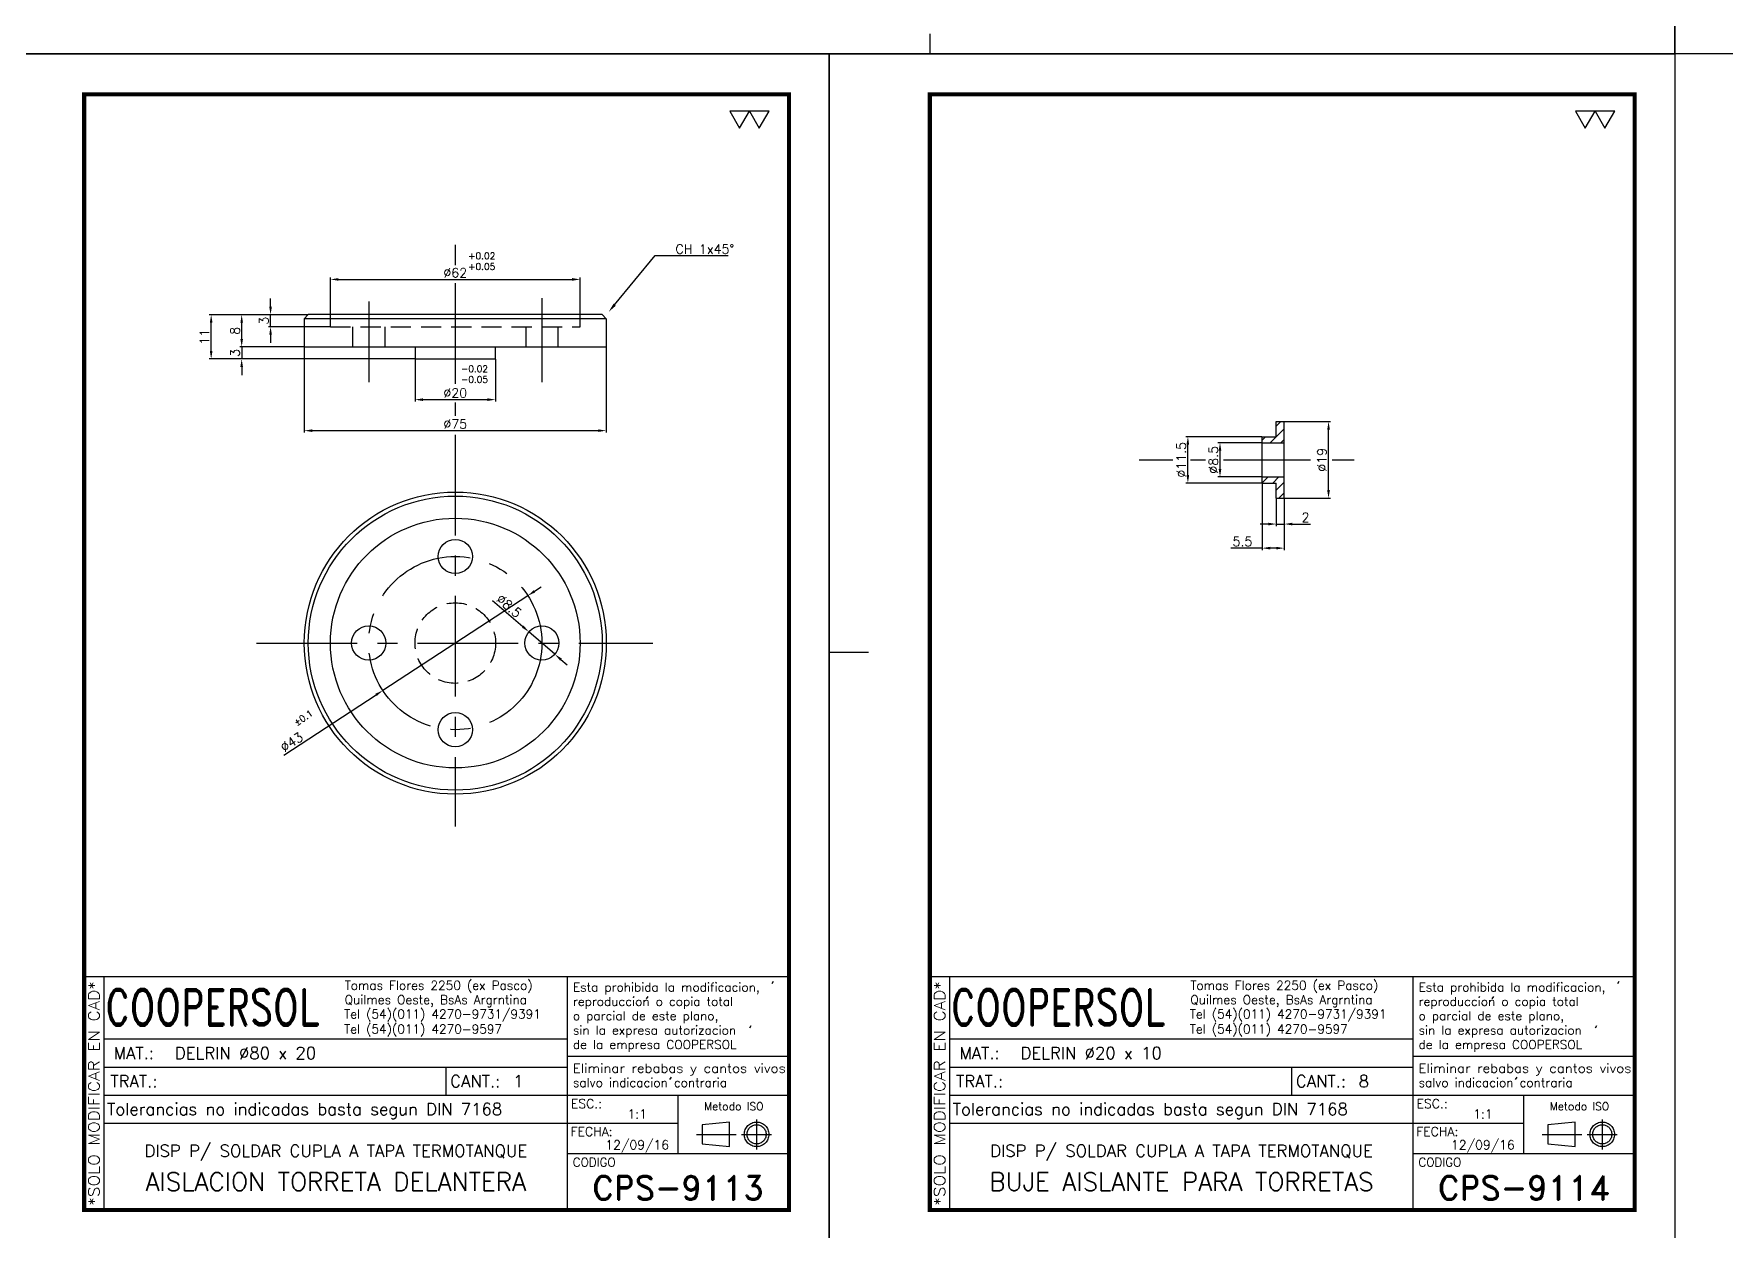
# Model space of a CAD drawing. Extents: x -21308 to -16735, y 11657 to 13517.
# Drawn here: x -20245.5 to -19825.5, y 12526.4 to 12823.4 of the extents above; entities that cross this region are included whole.
import ezdxf
from ezdxf import colors
from ezdxf.entities.mleader import LeaderData, LeaderLine
from ezdxf.enums import TextEntityAlignment as Align
from ezdxf.math import Vec2, Vec3

# ---------------------------------------------------------------- set-up
doc = ezdxf.new("R2010")
doc.units = 0
doc.header["$LTSCALE"] = 20
doc.header["$MEASUREMENT"] = 0
doc.linetypes.add('CENTER', pattern=[2, 1.25, -0.25, 0.25, -0.25])
doc.linetypes.add('HIDDEN', pattern=[0.375, 0.25, -0.125])
doc.layers.get('0').update_dxf_attribs({"linetype": 'CONTINUOUS'})
doc.layers.get('DEFPOINTS').update_dxf_attribs({"linetype": 'CONTINUOUS'})
for name, color, linetype in [('0-CO', 3, 'CONTINUOUS'), ('1', 1, 'CENTER'), ('CL', 1, 'CENTER'), ('CO', 3, 'CONTINUOUS'), ('OC', 1, 'HIDDEN'), ('RY', 5, 'CONTINUOUS')]:
    doc.layers.add(name, color=color, linetype=linetype)
doc.styles.add('ROMAND', font='ROMAND')
doc.styles.add('ROMANS', font='ROMANS.SHX')
doc.dimstyles.new('1', dxfattribs={"dimtxt": 2.3, "dimasz": 2, "dimexe": 0.5, "dimexo": 0.0625, "dimgap": 0.5, "dimtad": 1, "dimdec": 4, "dimdsep": 46, "dimtxsty": 'ROMANS', "dimcen": -2, "dimclrt": 7, "dimadec": 0, "dimazin": 0, "dimtfac": 0.869565, "dimtdec": 4, "dimtmove": 0, "dimatfit": 3, "dimfxl": 1, "dimtolj": 1, "dimarcsym": 0})

# ---------------------------------------------------------------- blocks, each defined once
blk = doc.blocks.new('A3G')
for p, q in [((235, 292), (235, 297)), ((0, 148.5), (9.75, 148.5)), ((235, 5), (235, 0))]:
    blk.add_line(p, q)
blk.add_lwpolyline([(0, 297), (420, 297), (420, 0), (0, 0)], close=True)
at = {"const_width": 1}
blk.add_lwpolyline([(25, 287), (410, 287), (410, 10), (25, 10)], close=True, dxfattribs=at)
blk = doc.blocks.new('A4G')
blk.add_line((0, 148.5), (9.75, 148.5))
blk.add_lwpolyline([(0, 297), (210, 297), (210, 0), (0, 0)], close=True)
at = {"const_width": 1}
blk.add_lwpolyline([(25, 287), (200, 287), (200, 10), (25, 10)], close=True, dxfattribs=at)
blk = doc.blocks.new('*D262')
at = {"layer": 'CO', "color": 0, "lineweight": -2}
for p, q in [((-20186.72, 12755.7), (-20186.72, 12757.7)), ((-20177.41, 12753.7), (-20187.22, 12753.7)), ((-20186.72, 12750.7), (-20186.72, 12753.7)), ((-20171.91, 12750.7), (-20187.22, 12750.7)), ((-20186.72, 12748.7), (-20186.72, 12746.7))]:
    blk.add_line(p, q, dxfattribs=at)
at = {"layer": 'CO', "color": 0}
for points in [[(-20187.05, 12755.7), (-20186.39, 12755.7), (-20186.72, 12753.7)], [(-20187.05, 12748.7), (-20186.39, 12748.7), (-20186.72, 12750.7)]]:
    blk.add_solid(points, dxfattribs=at)
at = {"layer": 'DEFPOINTS', "color": 0}
for p in [(-20186.72, 12753.7), (-20177.35, 12753.7), (-20171.85, 12750.7)]:
    blk.add_point(p, dxfattribs=at)
at = {"layer": 'CO', "color": 7, "insert": (-20188.37, 12752.2), "char_height": 2.3, "attachment_point": 5, "rotation": 90, "style": 'ROMANS'}
blk.add_mtext('\\A1;3', dxfattribs=at)
blk = doc.blocks.new('*D263')
at = {"layer": 'CO', "color": 0, "lineweight": -2}
for p, q in [((-20177.41, 12753.7), (-20194.39, 12753.7)), ((-20193.89, 12747.7), (-20193.89, 12751.7)), ((-20178.41, 12745.7), (-20194.39, 12745.7))]:
    blk.add_line(p, q, dxfattribs=at)
at = {"layer": 'CO', "color": 0}
for points in [[(-20194.22, 12751.7), (-20193.56, 12751.7), (-20193.89, 12753.7)], [(-20194.22, 12747.7), (-20193.56, 12747.7), (-20193.89, 12745.7)]]:
    blk.add_solid(points, dxfattribs=at)
at = {"layer": 'DEFPOINTS', "color": 0}
for p in [(-20193.89, 12753.7), (-20177.35, 12753.7), (-20178.35, 12745.7)]:
    blk.add_point(p, dxfattribs=at)
at = {"layer": 'CO', "color": 7, "insert": (-20195.54, 12749.7), "char_height": 2.3, "attachment_point": 5, "rotation": 90, "style": 'ROMANS'}
blk.add_mtext('\\A1;8', dxfattribs=at)
blk = doc.blocks.new('*D264')
at = {"layer": 'CO', "color": 0, "lineweight": -2}
for p, q in [((-20193.89, 12747.7), (-20193.89, 12749.7)), ((-20178.41, 12745.7), (-20194.39, 12745.7)), ((-20193.89, 12745.7), (-20193.89, 12742.7)), ((-20150.91, 12742.7), (-20194.39, 12742.7)), ((-20193.89, 12740.7), (-20193.89, 12738.7))]:
    blk.add_line(p, q, dxfattribs=at)
at = {"layer": 'CO', "color": 0}
for points in [[(-20194.22, 12747.7), (-20193.56, 12747.7), (-20193.89, 12745.7)], [(-20194.22, 12740.7), (-20193.56, 12740.7), (-20193.89, 12742.7)]]:
    blk.add_solid(points, dxfattribs=at)
at = {"layer": 'DEFPOINTS', "color": 0}
for p in [(-20178.35, 12745.7), (-20193.89, 12742.7), (-20150.85, 12742.7)]:
    blk.add_point(p, dxfattribs=at)
at = {"layer": 'CO', "color": 7, "insert": (-20195.54, 12744.2), "char_height": 2.3, "attachment_point": 5, "rotation": 90, "style": 'ROMANS'}
blk.add_mtext('\\A1;3', dxfattribs=at)
blk = doc.blocks.new('*D265')
at = {"layer": 'CO', "color": 0, "lineweight": -2}
for p, q in [((-20177.41, 12753.7), (-20201.97, 12753.7)), ((-20201.47, 12744.7), (-20201.47, 12751.7)), ((-20150.91, 12742.7), (-20201.97, 12742.7))]:
    blk.add_line(p, q, dxfattribs=at)
at = {"layer": 'CO', "color": 0}
for points in [[(-20201.8, 12751.7), (-20201.13, 12751.7), (-20201.47, 12753.7)], [(-20201.8, 12744.7), (-20201.13, 12744.7), (-20201.47, 12742.7)]]:
    blk.add_solid(points, dxfattribs=at)
at = {"layer": 'DEFPOINTS', "color": 0}
for p in [(-20201.47, 12753.7), (-20177.35, 12753.7), (-20150.85, 12742.7)]:
    blk.add_point(p, dxfattribs=at)
at = {"layer": 'CO', "color": 7, "insert": (-20203.12, 12748.2), "char_height": 2.3, "attachment_point": 5, "rotation": 90, "style": 'ROMANS'}
blk.add_mtext('\\A1;11', dxfattribs=at)
blk = doc.blocks.new('*D266')
at = {"layer": 'CO', "color": 0, "lineweight": -2}
for p, q in [((-20150.85, 12742.64), (-20150.85, 12732.11)), ((-20130.85, 12742.64), (-20130.85, 12732.11)), ((-20148.85, 12732.61), (-20132.85, 12732.61))]:
    blk.add_line(p, q, dxfattribs=at)
at = {"layer": 'CO', "color": 0}
for points in [[(-20148.85, 12732.94), (-20148.85, 12732.27), (-20150.85, 12732.61)], [(-20132.85, 12732.94), (-20132.85, 12732.27), (-20130.85, 12732.61)]]:
    blk.add_solid(points, dxfattribs=at)
at = {"layer": 'DEFPOINTS', "color": 0}
for p in [(-20150.85, 12742.7), (-20130.85, 12742.7), (-20130.85, 12732.61)]:
    blk.add_point(p, dxfattribs=at)
at = {"layer": 'CO', "color": 7, "insert": (-20140.85, 12734.26), "char_height": 2.3, "attachment_point": 5, "style": 'ROMANS'}
blk.add_mtext('\\A1;%%C20', dxfattribs=at)
blk = doc.blocks.new('*D267')
at = {"layer": 'CO', "color": 0, "lineweight": -2}
for p, q in [((-20178.35, 12745.64), (-20178.35, 12724.41)), ((-20103.35, 12745.64), (-20103.35, 12724.41)), ((-20176.35, 12724.91), (-20105.35, 12724.91))]:
    blk.add_line(p, q, dxfattribs=at)
at = {"layer": 'CO', "color": 0}
for points in [[(-20176.35, 12725.24), (-20176.35, 12724.58), (-20178.35, 12724.91)], [(-20105.35, 12725.24), (-20105.35, 12724.58), (-20103.35, 12724.91)]]:
    blk.add_solid(points, dxfattribs=at)
at = {"layer": 'DEFPOINTS', "color": 0}
for p in [(-20178.35, 12745.7), (-20103.35, 12745.7), (-20103.35, 12724.91)]:
    blk.add_point(p, dxfattribs=at)
at = {"layer": 'CO', "color": 7, "insert": (-20140.85, 12726.56), "char_height": 2.3, "attachment_point": 5, "style": 'ROMANS'}
blk.add_mtext('\\A1;%%C75', dxfattribs=at)
blk = doc.blocks.new('*D268')
at = {"layer": 'CO', "color": 0, "lineweight": -2}
for p, q in [((-20171.85, 12753.77), (-20171.85, 12762.95)), ((-20169.85, 12762.45), (-20111.85, 12762.45)), ((-20109.85, 12753.77), (-20109.85, 12762.95))]:
    blk.add_line(p, q, dxfattribs=at)
at = {"layer": 'CO', "color": 0}
for points in [[(-20169.85, 12762.79), (-20169.85, 12762.12), (-20171.85, 12762.45)], [(-20111.85, 12762.79), (-20111.85, 12762.12), (-20109.85, 12762.45)]]:
    blk.add_solid(points, dxfattribs=at)
at = {"layer": 'DEFPOINTS', "color": 0}
for p in [(-20109.85, 12762.45), (-20171.85, 12753.7), (-20109.85, 12753.7)]:
    blk.add_point(p, dxfattribs=at)
at = {"layer": 'CO', "color": 7, "insert": (-20140.85, 12764.1), "char_height": 2.3, "attachment_point": 5, "style": 'ROMANS'}
blk.add_mtext('\\A1;%%C62', dxfattribs=at)
blk = doc.blocks.new('*D269')
at = {"layer": 'CO', "color": 0, "lineweight": -2}
for p, q in [((-20131.57, 12682.72), (-20124.08, 12676.25)), ((-20116.13, 12669.39), (-20122.56, 12674.95)), ((-20114.62, 12668.09), (-20113.1, 12666.78))]:
    blk.add_line(p, q, dxfattribs=at)
at = {"layer": 'CO', "color": 0}
for points in [[(-20123.86, 12676.51), (-20124.3, 12676), (-20122.56, 12674.95)], [(-20114.4, 12668.34), (-20114.83, 12667.83), (-20116.13, 12669.39)]]:
    blk.add_solid(points, dxfattribs=at)
at = {"layer": 'DEFPOINTS', "color": 0}
for p in [(-20122.56, 12674.95), (-20116.13, 12669.39)]:
    blk.add_point(p, dxfattribs=at)
at = {"layer": 'CO', "color": 7, "insert": (-20127.51, 12681.39), "char_height": 2.3, "attachment_point": 5, "rotation": 319.2099, "style": 'ROMANS'}
blk.add_mtext('\\A1;∅8.5', dxfattribs=at)
blk = doc.blocks.new('*D270')
at = {"layer": 'CO', "color": 0, "lineweight": -2}
for p, q in [((-19936.98, 12708.1), (-19936.98, 12701.22)), ((-19934.98, 12708.1), (-19934.98, 12701.22)), ((-19938.98, 12701.72), (-19940.98, 12701.72)), ((-19936.98, 12701.72), (-19934.98, 12701.72)), ((-19932.98, 12701.72), (-19928.45, 12701.72))]:
    blk.add_line(p, q, dxfattribs=at)
at = {"layer": 'CO', "color": 0}
for points in [[(-19938.98, 12702.05), (-19938.98, 12701.38), (-19936.98, 12701.72)], [(-19932.98, 12702.05), (-19932.98, 12701.38), (-19934.98, 12701.72)]]:
    blk.add_solid(points, dxfattribs=at)
at = {"layer": 'DEFPOINTS', "color": 0}
for p in [(-19936.98, 12708.16), (-19934.98, 12708.16), (-19934.98, 12701.72)]:
    blk.add_point(p, dxfattribs=at)
at = {"layer": 'CO', "color": 7, "insert": (-19929.72, 12703.37), "char_height": 2.3, "attachment_point": 5, "style": 'ROMANS'}
blk.add_mtext('\\A1;2', dxfattribs=at)
blk = doc.blocks.new('*D271')
at = {"layer": 'CO', "color": 0, "lineweight": -2}
for p, q in [((-19940.48, 12711.85), (-19940.48, 12695.24)), ((-19934.98, 12708.1), (-19934.98, 12695.24)), ((-19940.48, 12695.74), (-19948.3, 12695.74)), ((-19936.98, 12695.74), (-19938.48, 12695.74))]:
    blk.add_line(p, q, dxfattribs=at)
at = {"layer": 'CO', "color": 0}
for points in [[(-19938.48, 12696.07), (-19938.48, 12695.41), (-19940.48, 12695.74)], [(-19936.98, 12696.07), (-19936.98, 12695.41), (-19934.98, 12695.74)]]:
    blk.add_solid(points, dxfattribs=at)
at = {"layer": 'DEFPOINTS', "color": 0}
for p in [(-19940.48, 12711.91), (-19934.98, 12708.16), (-19940.48, 12695.74)]:
    blk.add_point(p, dxfattribs=at)
at = {"layer": 'CO', "color": 7, "insert": (-19945.39, 12697.39), "char_height": 2.3, "attachment_point": 5, "style": 'ROMANS'}
blk.add_mtext('\\A1;5.5', dxfattribs=at)
blk = doc.blocks.new('*D272')
at = {"layer": 'CO', "color": 0, "lineweight": -2}
for p, q in [((-19940.55, 12721.91), (-19951.45, 12721.91)), ((-19950.95, 12715.41), (-19950.95, 12719.91)), ((-19940.55, 12713.41), (-19951.45, 12713.41))]:
    blk.add_line(p, q, dxfattribs=at)
at = {"layer": 'CO', "color": 0}
for points in [[(-19951.29, 12719.91), (-19950.62, 12719.91), (-19950.95, 12721.91)], [(-19951.29, 12715.41), (-19950.62, 12715.41), (-19950.95, 12713.41)]]:
    blk.add_solid(points, dxfattribs=at)
at = {"layer": 'DEFPOINTS', "color": 0}
for p in [(-19950.95, 12721.91), (-19940.48, 12721.91), (-19940.48, 12713.41)]:
    blk.add_point(p, dxfattribs=at)
at = {"layer": 'CO', "color": 7, "insert": (-19952.6, 12717.66), "char_height": 2.3, "attachment_point": 5, "rotation": 90, "style": 'ROMANS'}
blk.add_mtext('\\A1;%%C8.5', dxfattribs=at)
blk = doc.blocks.new('*D273')
at = {"layer": 'CO', "color": 0, "lineweight": -2}
for p, q in [((-19940.55, 12723.41), (-19959.43, 12723.41)), ((-19958.93, 12713.91), (-19958.93, 12721.41)), ((-19940.55, 12711.91), (-19959.43, 12711.91))]:
    blk.add_line(p, q, dxfattribs=at)
at = {"layer": 'CO', "color": 0}
for points in [[(-19959.27, 12721.41), (-19958.6, 12721.41), (-19958.93, 12723.41)], [(-19959.27, 12713.91), (-19958.6, 12713.91), (-19958.93, 12711.91)]]:
    blk.add_solid(points, dxfattribs=at)
at = {"layer": 'DEFPOINTS', "color": 0}
for p in [(-19958.93, 12723.41), (-19940.48, 12723.41), (-19940.48, 12711.91)]:
    blk.add_point(p, dxfattribs=at)
at = {"layer": 'CO', "color": 7, "insert": (-19960.58, 12717.66), "char_height": 2.3, "attachment_point": 5, "rotation": 90, "style": 'ROMANS'}
blk.add_mtext('\\A1;%%C11.5', dxfattribs=at)
blk = doc.blocks.new('*D274')
at = {"layer": 'CO', "color": 0, "lineweight": -2}
for p, q in [((-19934.92, 12727.16), (-19923.5, 12727.16)), ((-19924, 12710.16), (-19924, 12725.16)), ((-19934.92, 12708.16), (-19923.5, 12708.16))]:
    blk.add_line(p, q, dxfattribs=at)
at = {"layer": 'CO', "color": 0}
for points in [[(-19924.33, 12725.16), (-19923.67, 12725.16), (-19924, 12727.16)], [(-19924.33, 12710.16), (-19923.67, 12710.16), (-19924, 12708.16)]]:
    blk.add_solid(points, dxfattribs=at)
at = {"layer": 'DEFPOINTS', "color": 0}
for p in [(-19934.98, 12727.16), (-19924, 12727.16), (-19934.98, 12708.16)]:
    blk.add_point(p, dxfattribs=at)
at = {"layer": 'CO', "color": 7, "insert": (-19925.65, 12717.66), "char_height": 2.3, "attachment_point": 5, "rotation": 90, "style": 'ROMANS'}
blk.add_mtext('\\A1;%%C19', dxfattribs=at)
blk = doc.blocks.new('TOL')
at = {"layer": '0-CO', "style": 'ROMANS'}
for tag, p in [('TOLSUP', (2.34, 3.94)), ('TOLINF', (2.34, 1.29))]:
    blk.add_attdef(tag, p, '', height=1.64, dxfattribs=at)
blk = doc.blocks.new('*D293')
at = {"layer": 'CO', "color": 0, "lineweight": -2}
for p, q in [((-20121.17, 12685.02), (-20119.5, 12686.12)), ((-20122.85, 12683.93), (-20158.85, 12660.41)), ((-20183.42, 12644.35), (-20160.52, 12659.32))]:
    blk.add_line(p, q, dxfattribs=at)
at = {"layer": 'CO', "color": 0}
for points in [[(-20121.36, 12685.3), (-20120.99, 12684.75), (-20122.85, 12683.93)], [(-20160.7, 12659.59), (-20160.34, 12659.04), (-20158.85, 12660.41)]]:
    blk.add_solid(points, dxfattribs=at)
at = {"layer": 'DEFPOINTS', "color": 0}
for p in [(-20122.85, 12683.93), (-20158.85, 12660.41)]:
    blk.add_point(p, dxfattribs=at)
at = {"layer": 'CO', "color": 7, "insert": (-20181.47, 12647.59), "char_height": 2.3, "attachment_point": 5, "rotation": 33.1621, "style": 'ROMANS'}
blk.add_mtext('\\A1;∅43', dxfattribs=at)
blk = doc.blocks.new('COOPERSOLROT-02')
for p, q in [((0, 58), (175, 58)), ((0, 0), (0, 58)), ((5, 0), (5, 58)), ((120, 0), (120, 58)), ((175, 0), (175, 58)), ((5, 42.5), (120, 42.5)), ((120, 38.19), (175, 38.19)), ((5, 35.5), (120, 35.5)), ((89.89, 28.5), (89.89, 35.5)), ((5, 28.5), (175, 28.5)), ((147.5, 14), (147.5, 28.5)), ((147.5, 21.5), (5, 21.5)), ((120, 14), (175, 14)), ((0, 0), (175, 0))]:
    blk.add_line(p, q)
at = {"color": 1, "linetype": 'CENTER'}
blk.add_line((166.98, 22.51), (166.98, 15.06), dxfattribs=at)
for points in [[(152.09, 18.79), (161.93, 18.79)], [(163.26, 18.79), (170.71, 18.79)]]:
    blk.add_lwpolyline(points, dxfattribs=at)
at = {"layer": '1'}
for points in [[(170.85, 56.26), (171.21, 56.85)], [(139.66, 52.43), (140.02, 53.02)], [(165.28, 45.22), (165.64, 45.81)], [(145.46, 32.42), (145.82, 33.01)]]:
    blk.add_lwpolyline(points, dxfattribs=at)
blk.add_lwpolyline([(160.25, 18.79), (160.25, 21.83), (153.47, 21.16), (153.47, 16.41), (160.25, 15.74)], close=True, dxfattribs=at)
for radius in [3.05, 2.37]:
    blk.add_circle((166.98, 18.79), radius, dxfattribs=at)
at = {"style": 'ROMANS', "width": 0.996387}
blk.add_text('*SOLO MODIFICAR EN CAD*', height=2.7, rotation=90, dxfattribs=at).set_placement((3.77, 1.09), (3.77, 56.81), align=Align.FIT)
at = {"style": 'ROMAND', "width": 0.75}
blk.add_text('COOPERSOL', height=9, dxfattribs=at).set_placement((5.26, 45.85))
at = {"style": 'ROMANS'}
for s, p in [('MAT.:', (7.32, 37.47)), ('TRAT.:', (6.5, 30.47)), ('CANT.:', (90.89, 30.47)), ('Tolerancias no indicadas basta segun DIN 7168', (5.7, 23.56))]:
    blk.add_text(s, height=3, dxfattribs=at).set_placement(p)
for tag, height, style, p in [('CONJUNTO', 2.3, 'ROMANS', (62.5, 17.5)), ('SUBCONJUNTO', 3, 'ROMANS', (62.5, 11.5)), ('COD-PLA', 6, 'ROMAND', (147.5, 5.5)), ('DENOMINACION', 4.5, 'ROMANS', (62.5, 4.75))]:
    blk.add_attdef(tag, text='', height=height, dxfattribs=dict(style=style)).set_placement(p, align=Align.MIDDLE)
at = {"layer": '1', "style": 'ROMANS'}
for s, height, p in [('Tomas Flores 2250 (ex Pasco)', 2.2, (64.69, 54.68)), ('Esta prohibida la modificacion,', 2.2, (121.36, 54.23)), ('Quilmes Oeste, BsAs Argrntina', 2.2, (64.69, 51.12)), ('reproduccion o copia total', 2.2, (121.36, 50.67)), ('Tel (54)(011) 4270-9731/9391', 2.2, (64.55, 47.56)), ('Tel (54)(011) 4270-9597', 2.2, (64.55, 43.83)), ('o parcial de este plano,', 2.2, (121.36, 47.11)), ('sin la expresa autorizacion ', 2.2, (121.36, 43.55)), ('de la empresa COOPERSOL', 2.2, (121.36, 39.99)), ('salvo indicacion contraria', 2.2, (121.36, 30.54)), ('ESC.:', 2.25, (120.89, 25.29)), ('FECHA:', 2.25, (120.81, 18.36)), ('CODIGO', 2.16, (121.33, 10.78))]:
    blk.add_text(s, height=height, dxfattribs=at).set_placement(p)
at = {"layer": '1', "style": 'ROMANS', "width": 0.96139}
blk.add_text('Eliminar rebabas y cantos vivos', height=2.2, dxfattribs=at).set_placement((121.34, 34.1), (174.21, 34.1), align=Align.FIT)
at = {"layer": '1', "style": 'ROMANS'}
blk.add_text('Metodo ISO', height=1.948, dxfattribs=at).set_placement((161.34, 25.77), align=Align.MIDDLE)
for tag, p in [('MAT', (22.51, 37.47)), ('TRAT', (22.51, 30.47)), ('CANT', (106.49, 30.47))]:
    blk.add_attdef(tag, p, '', height=3, dxfattribs=at)
for tag, p in [('ESC', (137.33, 22.73)), ('FECHA', (137.33, 15.06))]:
    blk.add_attdef(tag, text='', height=2.25, dxfattribs=at).set_placement(p, align=Align.CENTER)

msp = doc.modelspace()

# ---------------------------------------------------------------- hatches: boundary and pattern name
at = {"layer": 'RY'}
h = msp.add_hatch(dxfattribs=at)
h.set_pattern_fill('ANSI31', color=256, scale=15, style=0)
h.paths.add_polyline_path([(-19934.9843, 12713.40764), (-19940.4843, 12713.40764), (-19940.4843, 12711.90764), (-19936.9843, 12711.90764), (-19936.9843, 12708.15764), (-19934.9843, 12708.15764)])
h.paths.add_polyline_path([(-19934.9843, 12727.15764), (-19936.9843, 12727.15764), (-19936.9843, 12723.40764), (-19940.4843, 12723.40764), (-19940.4843, 12721.90764), (-19934.9843, 12721.90764)])

# ---------------------------------------------------------------- linework, layer by layer
for p, q in [((-20177.34717, 12753.70486), (-20178.34717, 12752.70486)), ((-20178.34717, 12752.70486), (-20178.34717, 12745.70486)), ((-20103.34717, 12752.70486), (-20178.34717, 12752.70486)), ((-20104.34717, 12753.70486), (-20177.34717, 12753.70486)), ((-20103.34717, 12752.70486), (-20104.34717, 12753.70486)), ((-20103.34717, 12752.70486), (-20103.34717, 12745.70486)), ((-20178.34717, 12745.70486), (-20103.34717, 12745.70486)), ((-20150.84717, 12745.70486), (-20150.84717, 12742.70486)), ((-20130.84717, 12742.70486), (-20130.84717, 12745.70486)), ((-20150.84717, 12742.70486), (-20130.84717, 12742.70486)), ((-20150.84717, 12742.70486), (-20130.84717, 12742.70486)), ((-19936.9843, 12727.15764), (-19934.9843, 12727.15764)), ((-19936.9843, 12723.40764), (-19936.9843, 12727.15764)), ((-19934.9843, 12708.15764), (-19934.9843, 12727.15764)), ((-19940.4843, 12711.90764), (-19940.4843, 12723.40764)), ((-19940.4843, 12723.40764), (-19936.9843, 12723.40764)), ((-19940.4843, 12721.90764), (-19934.9843, 12721.90764)), ((-19940.4843, 12713.40764), (-19934.9843, 12713.40764)), ((-19940.4843, 12711.90764), (-19936.9843, 12711.90764)), ((-19936.9843, 12708.15764), (-19936.9843, 12711.90764)), ((-19936.9843, 12708.15764), (-19934.9843, 12708.15764))]:
    msp.add_line(p, q)
for centre, radius in [((-20140.84717, 12672.17004), 37.5), ((-20140.84717, 12672.17004), 36.5), ((-20140.84717, 12672.17004), 31), ((-20140.84717, 12693.67004), 4.25), ((-20162.34717, 12672.17004), 4.25), ((-20119.34717, 12672.17004), 4.25), ((-20140.84717, 12650.67004), 4.25)]:
    msp.add_circle(centre, radius)
at = {"layer": 'CL'}
for p, q in [((-20140.84717, 12771.05878), (-20140.84717, 12766.02262)), ((-20140.84717, 12761.52009), (-20140.84717, 12736.17155)), ((-20162.34717, 12756.95001), (-20162.34717, 12736.91368)), ((-20119.34717, 12757.7837), (-20119.34717, 12736.91368)), ((-20140.84717, 12731.93279), (-20140.84717, 12728.60235)), ((-20140.84717, 12723.87917), (-20140.84717, 12626.65068)), ((-19970.99937, 12717.65764), (-19962.63108, 12717.65764)), ((-19958.25231, 12717.65764), (-19954.55469, 12717.65764)), ((-19950.07862, 12717.65764), (-19928.47671, 12717.65764)), ((-19923.12489, 12717.65764), (-19917.67576, 12717.65764)), ((-20190.19976, 12672.17004), (-20091.79721, 12672.17004))]:
    msp.add_line(p, q, dxfattribs=at)
msp.add_circle((-20140.84717, 12672.17004), 21.5, dxfattribs=at)
at = {"layer": 'CO'}
for points in [[(-20070.25656, 12800.02856), (-20067.81241, 12804.26195), (-20072.70071, 12804.26195)], [(-20065.36825, 12800.02856), (-20062.9241, 12804.26195), (-20067.81241, 12804.26195)], [(-19860.25656, 12800.02856), (-19857.81241, 12804.26195), (-19862.70071, 12804.26195)], [(-19855.36825, 12800.02856), (-19852.9241, 12804.26195), (-19857.81241, 12804.26195)]]:
    msp.add_lwpolyline(points, close=True, dxfattribs=at)
at = {"layer": 'OC'}
for p, q in [((-20171.84717, 12750.70486), (-20171.84717, 12753.70486)), ((-20109.84717, 12750.70486), (-20109.84717, 12753.70486)), ((-20171.84717, 12750.70486), (-20109.84717, 12750.70486)), ((-20166.34717, 12750.70486), (-20166.34717, 12745.70486)), ((-20158.34717, 12750.70486), (-20158.34717, 12745.70486)), ((-20123.34717, 12750.70486), (-20123.34717, 12745.70486)), ((-20115.34717, 12750.70486), (-20115.34717, 12745.70486))]:
    msp.add_line(p, q, dxfattribs=at)
msp.add_circle((-20140.84717, 12672.17004), 10, dxfattribs=at)

# ---------------------------------------------------------------- block references
for name, p in [('A3G', (-20258.00568, 12818.42201)), ('A4G', (-19838.00568, 12818.42201)), ('A4G', (-20258.00568, 12521.42201)), ('A4G', (-20048.00568, 12521.42201))]:
    msp.add_blockref(name, p)
ref = msp.add_blockref('COOPERSOLROT-02', (-20233.00568, 12531.42201))
ref.add_attrib('COD-PLA', 'CPS-9113', dxfattribs={"height": 6, "style": 'ROMAND'}).set_placement((-20085.50568, 12536.92201), align=Align.MIDDLE)
ref.add_attrib('FECHA', '12/09/16', dxfattribs={"layer": '1', "height": 2.25, "style": 'ROMANS'}).set_placement((-20095.671, 12546.48301), align=Align.CENTER)
ref.add_attrib('MAT', 'DELRIN %%c80 x 20', (-20210.50039, 12568.89016), dxfattribs={"layer": '1', "height": 3, "style": 'ROMANS'})
ref.add_attrib('ESC', '1:1', dxfattribs={"layer": '1', "height": 2.25, "style": 'ROMANS'}).set_placement((-20095.671, 12554.15056), align=Align.CENTER)
ref.add_attrib('CANT', '1', (-20126.51509, 12561.89016), dxfattribs={"layer": '1', "height": 3, "style": 'ROMANS'})
ref.add_attrib('DENOMINACION', 'AISLACION TORRETA DELANTERA', dxfattribs={"height": 4.5, "style": 'ROMANS'}).set_placement((-20170.50568, 12538.45983), align=Align.MIDDLE)
ref.add_attrib('SUBCONJUNTO', 'DISP P/ SOLDAR CUPLA A TAPA TERMOTANQUE', dxfattribs={"height": 3, "style": 'ROMANS'}).set_placement((-20170.50568, 12545.89986), align=Align.MIDDLE)
ref = msp.add_blockref('COOPERSOLROT-02', (-20023.00568, 12531.42201))
ref.add_attrib('COD-PLA', 'CPS-9114', dxfattribs={"height": 6, "style": 'ROMAND'}).set_placement((-19875.50568, 12536.92201), align=Align.MIDDLE)
ref.add_attrib('FECHA', '12/09/16', dxfattribs={"layer": '1', "height": 2.25, "style": 'ROMANS'}).set_placement((-19885.671, 12546.48301), align=Align.CENTER)
ref.add_attrib('MAT', 'DELRIN %%c20 x 10', (-20000.50039, 12568.89016), dxfattribs={"layer": '1', "height": 3, "style": 'ROMANS'})
ref.add_attrib('ESC', '1:1', dxfattribs={"layer": '1', "height": 2.25, "style": 'ROMANS'}).set_placement((-19885.671, 12554.15056), align=Align.CENTER)
ref.add_attrib('CANT', '8', (-19916.51509, 12561.89016), dxfattribs={"layer": '1', "height": 3, "style": 'ROMANS'})
ref.add_attrib('DENOMINACION', 'BUJE AISLANTE PARA TORRETAS', dxfattribs={"height": 4.5, "style": 'ROMANS'}).set_placement((-19960.50568, 12538.45983), align=Align.MIDDLE)
ref.add_attrib('SUBCONJUNTO', 'DISP P/ SOLDAR CUPLA A TAPA TERMOTANQUE', dxfattribs={"height": 3, "style": 'ROMANS'}).set_placement((-19960.50568, 12545.89986), align=Align.MIDDLE)
at = {"layer": 'CO'}
for p, values in [((-20139.99441, 12763.54185), {'TOLINF': '+0.05', 'TOLSUP': '+0.02'}), ((-20141.80088, 12735.51211), {'TOLINF': '-0.05', 'TOLSUP': '-0.02'})]:
    msp.add_blockref('TOL', p, dxfattribs=at).add_auto_attribs(values)
ref = msp.add_blockref('TOL', (-20181.40596, 12649.12029), dxfattribs=dict(at, rotation=34.55542099142006))
ref.add_attrib('TOLINF', '%%p0.1', (-20180.2052, 12651.51019), dxfattribs={"layer": '0-CO', "height": 1.636364, "rotation": 34.555421, "style": 'ROMANS'})

# ---------------------------------------------------------------- dimensions: what is measured, and where the dimension line sits
for base, p1, p2, picture, middle in [((-20109.84717, 12762.45236), (-20171.84717, 12753.70486), (-20109.84717, 12753.70486), '*D268', (-20140.84717, 12764.10236)), ((-20130.84717, 12732.60687), (-20150.84717, 12742.70486), (-20130.84717, 12742.70486), '*D266', (-20140.84717, 12734.25687))]:
    dim = msp.add_linear_dim(base=base, p1=p1, p2=p2, text='%%C<>', dimstyle='1', dxfattribs=at)
    dim.commit()
    dim.dimension.update_dxf_attribs({"geometry": picture, "text_midpoint": middle})
for base, p1, p2, picture, middle in [((-20186.71857, 12753.70486), (-20171.84717, 12750.70486), (-20177.34717, 12753.70486), '*D262', (-20188.36857, 12752.20486)), ((-20201.46545, 12753.70486), (-20150.84717, 12742.70486), (-20177.34717, 12753.70486), '*D265', (-20203.11545, 12748.20486)), ((-20193.88974, 12753.70486), (-20178.34717, 12745.70486), (-20177.34717, 12753.70486), '*D263', (-20195.53974, 12749.70486)), ((-20193.88974, 12742.70486), (-20178.34717, 12745.70486), (-20150.84717, 12742.70486), '*D264', (-20195.53974, 12744.20486))]:
    dim = msp.add_linear_dim(base=base, p1=p1, p2=p2, angle=90, dimstyle='1', dxfattribs=at)
    dim.commit()
    dim.dimension.update_dxf_attribs({"geometry": picture, "text_midpoint": middle})
dim = msp.add_linear_dim(base=(-20103.34717, 12724.90858), p1=(-20178.34717, 12745.70486), p2=(-20103.34717, 12745.70486), text='%%C<>', dimstyle='1', dxfattribs=at)
dim.commit()
dim.dimension.update_dxf_attribs({"geometry": '*D267', "text_midpoint": (-20140.84717, 12724.90858), "dimtype": 160})
for base, p1, p2, picture, middle in [((-19924.00064, 12727.15764), (-19934.9843, 12708.15764), (-19934.9843, 12727.15764), '*D274', (-19925.65064, 12717.65764)), ((-19958.93345, 12723.40764), (-19940.4843, 12711.90764), (-19940.4843, 12723.40764), '*D273', (-19960.58345, 12717.65764)), ((-19950.95436, 12721.90764), (-19940.4843, 12713.40764), (-19940.4843, 12721.90764), '*D272', (-19952.60436, 12717.65764))]:
    dim = msp.add_linear_dim(base=base, p1=p1, p2=p2, angle=90, text='%%C<>', dimstyle='1', dxfattribs=at)
    dim.commit()
    dim.dimension.update_dxf_attribs({"geometry": picture, "text_midpoint": middle})
for base, p1, p2, picture, middle in [((-19940.4843, 12695.74105), (-19934.9843, 12708.15764), (-19940.4843, 12711.90764), '*D271', (-19945.39383, 12697.39105)), ((-19934.9843, 12701.71691), (-19936.9843, 12708.15764), (-19934.9843, 12708.15764), '*D270', (-19929.71764, 12703.36691))]:
    dim = msp.add_linear_dim(base=base, p1=p1, p2=p2, dimstyle='1', dxfattribs=at)
    dim.commit()
    dim.dimension.update_dxf_attribs({"geometry": picture, "text_midpoint": middle})
dim = msp.add_diameter_dim_2p(p1=(-20122.84896, 12683.93076), p2=(-20158.84538, 12660.40933), dimstyle='1', dxfattribs=at)
dim.commit()
dim.dimension.update_dxf_attribs({"geometry": '*D293', "text_midpoint": (-20180.57178, 12646.21246), "dimtype": 163})
dim = msp.add_diameter_dim_2p(p1=(-20116.12946, 12669.39356), p2=(-20122.56488, 12674.94653), dimstyle='1', dxfattribs=at)
dim.commit()
dim.dimension.update_dxf_attribs({"geometry": '*D269', "text_midpoint": (-20128.58388, 12680.14019)})

# ---------------------------------------------------------------- leaders
ml = msp.add_multileader_mtext('Standard', dxfattribs=at)
ml.set_content('CH 1x45%%D', color=7, style='ROMANS')
ml.set_leader_properties(color=256, linetype='ByLayer', lineweight=-1)
ml.build(insert=Vec2(0, 0))
ml.multileader.update_dxf_attribs({"text_left_attachment_type": 6, "text_right_attachment_type": 5, "dogleg_length": 4, "arrow_head_size": 2.3})
ctx = ml.context
ctx.base_point, ctx.char_height, ctx.arrow_head_size, ctx.landing_gap_size, ctx.plane_origin = Vec3(-20087.17419, 12768.37143), 2.3, 2.3, 1, Vec3(-20102.74473, 12754.3982)
ctx.left_attachment, ctx.right_attachment = 6, 5
notes = []
notes.append((ctx, [(0, (1, 1, 0), (-20091.17419, 12768.37143), (1, 0), 4, [(0, [(-20102.74473, 12754.3982)], 0, [])])]))
ctx.mtext.insert, ctx.mtext.flow_direction = Vec3(-20086.17419, 12771.13143), 5
for ctx, leaders in notes:
    for number, flags, end, landing, length, lines in leaders:
        leader = LeaderData()
        leader.index, (leader.has_last_leader_line, leader.has_dogleg_vector, leader.attachment_direction) = number, flags
        leader.last_leader_point, leader.dogleg_vector, leader.dogleg_length = Vec3(end), Vec3(landing), length
        for number, points, colour, breaks in lines:
            line = LeaderLine()
            line.index, line.vertices, line.color, line.breaks = number, Vec3.list(points), colors.encode_raw_color(colour), breaks
            leader.lines.append(line)
        ctx.leaders.append(leader)

doc.saveas('drawing.dxf')
